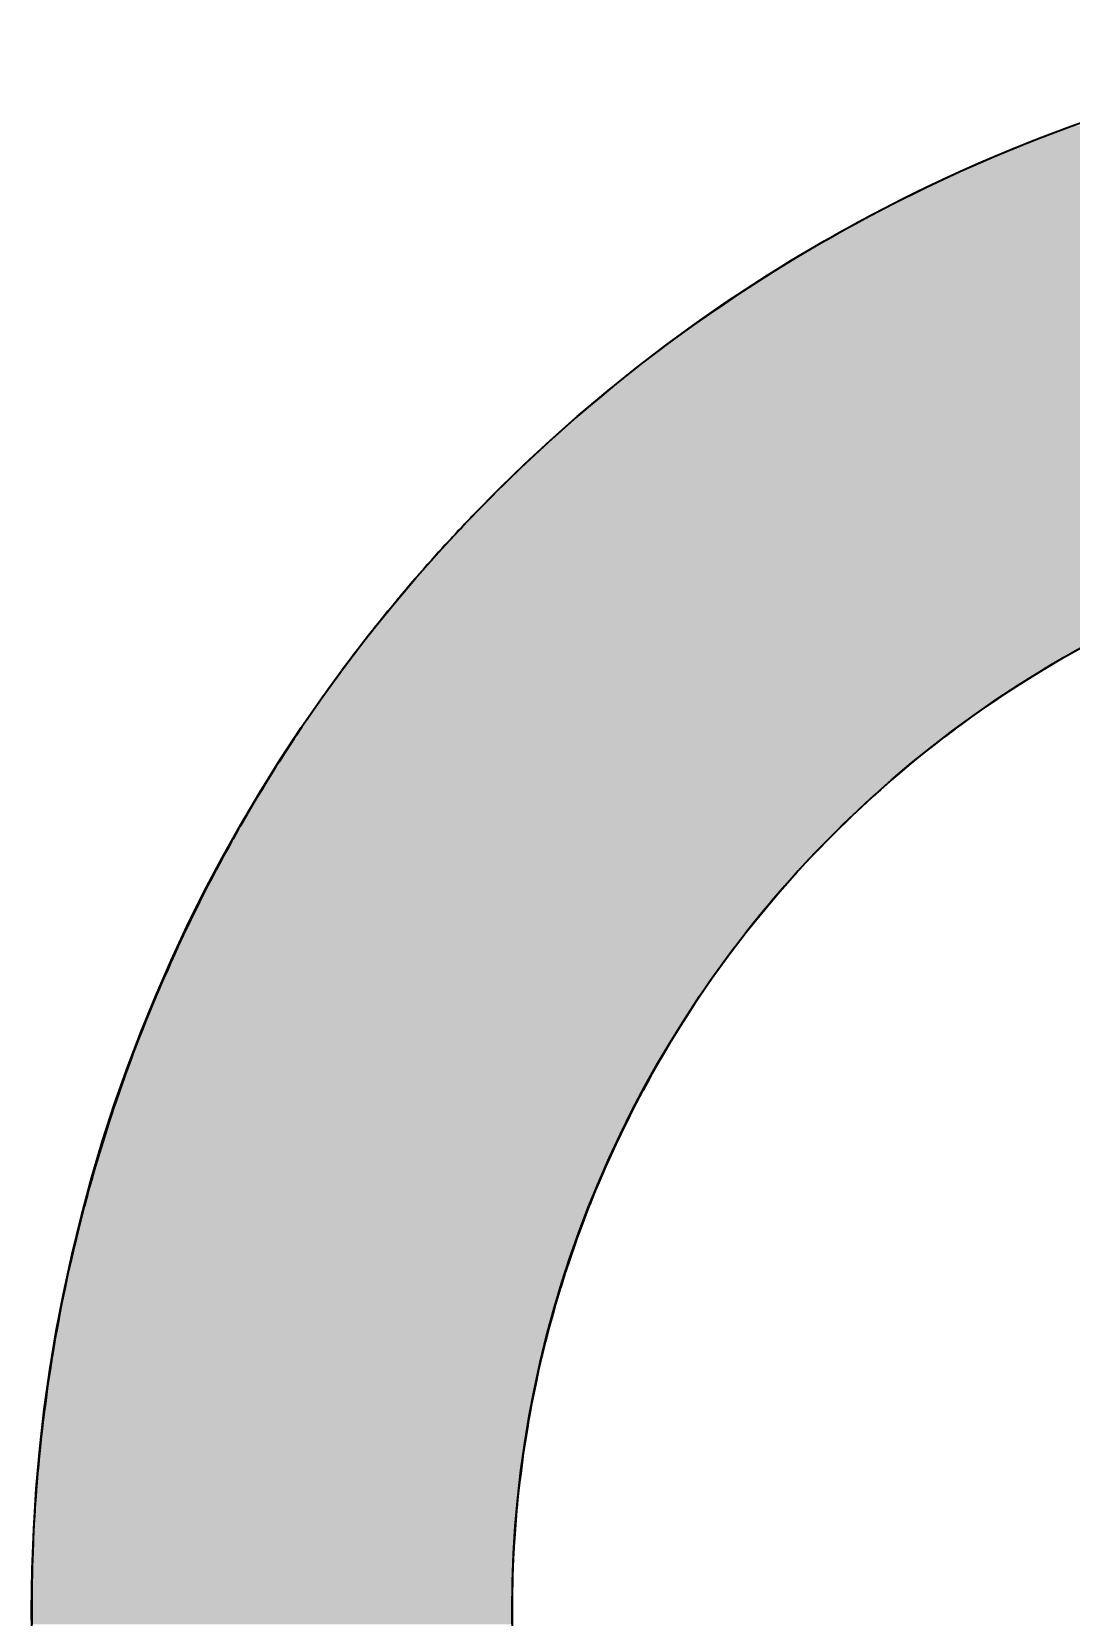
# Model space of a CAD drawing. Header units: inches. Extents: x -225 to -89, y -302 to -258.
# Drawn here: x -170.9607 to -170.8045, y -267.2336 to -266.9953 of the extents above; entities that cross this region are included whole.
import ezdxf

# ---------------------------------------------------------------- set-up
doc = ezdxf.new("R2010")
doc.units = ezdxf.units.IN
doc.header["$MEASUREMENT"] = 0
doc.layers.add('A-Elev-Line-01', color=252, linetype='Continuous', lineweight=35)

# ---------------------------------------------------------------- blocks, each defined once
blk = doc.blocks.new('*U12')
at = {"color": 40, "linetype": 'Continuous'}
for p, q in [((-59.73, 1306.32), (-61.15, 1305.8)), ((-63.98, 1304.71), (-65.38, 1304.14)), ((-62.57, 1305.26), (-63.98, 1304.71)), ((-61.15, 1305.8), (-62.57, 1305.26)), ((-66.77, 1303.56), (-68.16, 1302.96)), ((-65.38, 1304.14), (-66.77, 1303.56)), ((-69.55, 1302.35), (-70.92, 1301.72)), ((-68.16, 1302.96), (-69.55, 1302.35)), ((-73.65, 1300.42), (-75.01, 1299.75)), ((-72.29, 1301.08), (-73.65, 1300.42)), ((-70.92, 1301.72), (-72.29, 1301.08)), ((-76.36, 1299.06), (-77.7, 1298.36)), ((-75.01, 1299.75), (-76.36, 1299.06)), ((-79.03, 1297.64), (-80.36, 1296.91)), ((-77.7, 1298.36), (-79.03, 1297.64)), ((-81.67, 1296.17), (-82.98, 1295.41)), ((-80.36, 1296.91), (-81.67, 1296.17)), ((-82.98, 1295.41), (-84.28, 1294.64)), ((-85.57, 1293.85), (-86.86, 1293.05)), ((-84.28, 1294.64), (-85.57, 1293.85)), ((-88.13, 1292.24), (-89.4, 1291.41)), ((-86.86, 1293.05), (-88.13, 1292.24)), ((-90.65, 1290.56), (-91.9, 1289.71)), ((-89.4, 1291.41), (-90.65, 1290.56)), ((-91.9, 1289.71), (-93.14, 1288.84)), ((-94.37, 1287.96), (-95.59, 1287.06)), ((-93.14, 1288.84), (-94.37, 1287.96)), ((-95.59, 1287.06), (-96.8, 1286.15)), ((-98, 1285.23), (-99.19, 1284.3)), ((-96.8, 1286.15), (-98, 1285.23)), ((-99.19, 1284.3), (-100.36, 1283.35)), ((-101.53, 1282.39), (-102.69, 1281.41)), ((-100.36, 1283.35), (-101.53, 1282.39)), ((-102.69, 1281.41), (-103.84, 1280.43)), ((-104.98, 1279.43), (-106.1, 1278.42)), ((-103.84, 1280.43), (-104.98, 1279.43)), ((-106.1, 1278.42), (-107.22, 1277.4)), ((-107.22, 1277.4), (-108.32, 1276.36)), ((-109.41, 1275.32), (-110.49, 1274.26)), ((-108.32, 1276.36), (-109.41, 1275.32)), ((-110.49, 1274.26), (-111.56, 1273.19)), ((-111.56, 1273.19), (-112.6, 1272.13)), ((-113.73, 1270.95), (-113.92, 1270.75)), ((-113.67, 1271.02), (-113.73, 1270.95)), ((-113.55, 1271.14), (-113.67, 1271.02)), ((-113.39, 1271.31), (-113.55, 1271.14)), ((-113.24, 1271.46), (-113.39, 1271.31)), ((-113.11, 1271.6), (-113.24, 1271.46)), ((-112.99, 1271.73), (-113.11, 1271.6)), ((-112.89, 1271.83), (-112.99, 1271.73)), ((-112.8, 1271.92), (-112.89, 1271.83)), ((-112.73, 1272), (-112.8, 1271.92)), ((-112.68, 1272.05), (-112.73, 1272)), ((-112.64, 1272.09), (-112.68, 1272.05)), ((-112.62, 1272.11), (-112.64, 1272.09)), ((-112.61, 1272.12), (-112.62, 1272.11)), ((-112.6, 1272.13), (-112.61, 1272.12)), ((-115.09, 1269.49), (-115.37, 1269.19)), ((-114.83, 1269.77), (-115.09, 1269.49)), ((-114.7, 1269.91), (-114.83, 1269.77)), ((-114.58, 1270.04), (-114.7, 1269.91)), ((-114.35, 1270.29), (-114.58, 1270.04)), ((-114.13, 1270.53), (-114.35, 1270.29)), ((-113.92, 1270.75), (-114.13, 1270.53)), ((-116.27, 1268.19), (-116.59, 1267.83)), ((-115.96, 1268.54), (-116.27, 1268.19)), ((-115.73, 1268.8), (-115.96, 1268.54)), ((-115.66, 1268.87), (-115.73, 1268.8)), ((-115.37, 1269.19), (-115.66, 1268.87)), ((-117.28, 1267.06), (-117.64, 1266.65)), ((-116.93, 1267.45), (-117.28, 1267.06)), ((-116.74, 1267.67), (-116.93, 1267.45)), ((-116.59, 1267.83), (-116.74, 1267.67)), ((-118.77, 1265.32), (-119.17, 1264.85)), ((-118.72, 1265.39), (-118.77, 1265.32)), ((-118.38, 1265.78), (-118.72, 1265.39)), ((-118, 1266.22), (-118.38, 1265.78)), ((-117.73, 1266.53), (-118, 1266.22)), ((-117.64, 1266.65), (-117.73, 1266.53)), ((-119.69, 1264.23), (-119.99, 1263.86)), ((-119.58, 1264.37), (-119.69, 1264.23)), ((-119.17, 1264.85), (-119.58, 1264.37)), ((-120.85, 1262.82), (-121.29, 1262.27)), ((-120.65, 1263.06), (-120.85, 1262.82)), ((-120.42, 1263.35), (-120.65, 1263.06)), ((-119.99, 1263.86), (-120.42, 1263.35)), ((-122.19, 1261.13), (-122.54, 1260.69)), ((-121.73, 1261.71), (-122.19, 1261.13)), ((-121.6, 1261.88), (-121.73, 1261.71)), ((-121.29, 1262.27), (-121.6, 1261.88)), ((-123.11, 1259.94), (-123.46, 1259.49)), ((-122.65, 1260.54), (-123.11, 1259.94)), ((-122.54, 1260.69), (-122.65, 1260.54)), ((-59.4, 1259.94), (-60.19, 1259.49)), ((-124.37, 1258.28), (-124.54, 1258.04)), ((-124.06, 1258.69), (-124.37, 1258.28)), ((-123.59, 1259.32), (-124.06, 1258.69)), ((-123.46, 1259.49), (-123.59, 1259.32)), ((-62.26, 1258.28), (-62.67, 1258.04)), ((-61.59, 1258.69), (-62.26, 1258.28)), ((-60.5, 1259.32), (-61.59, 1258.69)), ((-60.19, 1259.49), (-60.5, 1259.32)), ((-125.26, 1257.06), (-125.52, 1256.71)), ((-125.03, 1257.38), (-125.26, 1257.06)), ((-124.54, 1258.04), (-125.03, 1257.38)), ((-64.24, 1257.06), (-64.81, 1256.71)), ((-63.74, 1257.38), (-64.24, 1257.06)), ((-62.67, 1258.04), (-63.74, 1257.38)), ((-126.14, 1255.83), (-126.51, 1255.31)), ((-126.01, 1256.02), (-126.14, 1255.83)), ((-125.52, 1256.71), (-126.01, 1256.02)), ((-66.14, 1255.83), (-66.91, 1255.31)), ((-65.86, 1256.02), (-66.14, 1255.83)), ((-64.81, 1256.71), (-65.86, 1256.02)), ((-127.01, 1254.6), (-127.51, 1253.87)), ((-126.51, 1255.31), (-127.01, 1254.6)), ((-127.01, 1254.6), (-127.01, 1254.6)), ((-67.95, 1254.6), (-68.98, 1253.87)), ((-66.91, 1255.31), (-67.95, 1254.6)), ((-67.95, 1254.6), (-67.95, 1254.6)), ((-128.02, 1253.13), (-128.52, 1252.37)), ((-127.87, 1253.35), (-128.02, 1253.13)), ((-127.51, 1253.87), (-127.87, 1253.35)), ((-70, 1253.13), (-71.01, 1252.37)), ((-69.69, 1253.35), (-70, 1253.13)), ((-68.98, 1253.87), (-69.69, 1253.35)), ((-129.03, 1251.6), (-129.54, 1250.83)), ((-128.71, 1252.09), (-129.03, 1251.6)), ((-128.52, 1252.37), (-128.71, 1252.09)), ((-72.01, 1251.6), (-72.99, 1250.83)), ((-71.37, 1252.09), (-72.01, 1251.6)), ((-71.01, 1252.37), (-71.37, 1252.09)), ((-130.05, 1250.03), (-130.35, 1249.55)), ((-129.54, 1250.82), (-130.05, 1250.03)), ((-129.54, 1250.83), (-129.54, 1250.82)), ((-73.98, 1250.03), (-74.54, 1249.55)), ((-73, 1250.82), (-73.98, 1250.03)), ((-72.99, 1250.83), (-73, 1250.82)), ((-130.56, 1249.22), (-131.07, 1248.4)), ((-130.35, 1249.55), (-130.56, 1249.22)), ((-74.94, 1249.22), (-75.9, 1248.4)), ((-74.54, 1249.55), (-74.94, 1249.22)), ((-131.58, 1247.57), (-131.94, 1246.98)), ((-131.16, 1248.27), (-131.58, 1247.57)), ((-131.07, 1248.4), (-131.16, 1248.27)), ((-76.85, 1247.57), (-77.51, 1246.98)), ((-76.05, 1248.27), (-76.85, 1247.57)), ((-75.9, 1248.4), (-76.05, 1248.27)), ((-132.72, 1245.68), (-133.11, 1245)), ((-132.6, 1245.87), (-132.72, 1245.68)), ((-132.09, 1246.72), (-132.6, 1245.87)), ((-131.94, 1246.98), (-132.09, 1246.72)), ((-78.91, 1245.68), (-79.63, 1245)), ((-78.71, 1245.87), (-78.91, 1245.68)), ((-77.79, 1246.72), (-78.71, 1245.87)), ((-77.51, 1246.98), (-77.79, 1246.72)), ((-133.47, 1244.37), (-133.62, 1244.12)), ((-133.11, 1245), (-133.47, 1244.37)), ((-80.28, 1244.37), (-80.53, 1244.12)), ((-79.63, 1245), (-80.28, 1244.37)), ((-134.22, 1243.05), (-134.62, 1242.32)), ((-134.12, 1243.23), (-134.22, 1243.05)), ((-133.62, 1244.12), (-134.12, 1243.23)), ((-81.59, 1243.05), (-82.3, 1242.32)), ((-81.42, 1243.23), (-81.59, 1243.05)), ((-80.53, 1244.12), (-81.42, 1243.23)), ((-134.95, 1241.73), (-135.12, 1241.41)), ((-134.62, 1242.32), (-134.95, 1241.73)), ((-82.87, 1241.73), (-83.17, 1241.41)), ((-82.3, 1242.32), (-82.87, 1241.73)), ((-135.66, 1240.39), (-136.11, 1239.55)), ((-135.62, 1240.48), (-135.66, 1240.39)), ((-135.12, 1241.41), (-135.62, 1240.48)), ((-84.11, 1240.39), (-84.87, 1239.55)), ((-84.03, 1240.48), (-84.11, 1240.39)), ((-83.17, 1241.41), (-84.03, 1240.48)), ((-136.37, 1239.05), (-136.6, 1238.6)), ((-136.11, 1239.55), (-136.37, 1239.05)), ((-85.31, 1239.05), (-85.7, 1238.6)), ((-84.87, 1239.55), (-85.31, 1239.05)), ((-137.08, 1237.64), (-137.57, 1236.67)), ((-137.05, 1237.71), (-137.08, 1237.64)), ((-136.6, 1238.6), (-137.05, 1237.71)), ((-86.52, 1237.64), (-87.33, 1236.67)), ((-86.47, 1237.71), (-86.52, 1237.64)), ((-85.7, 1238.6), (-86.47, 1237.71)), ((-137.72, 1236.35), (-138.04, 1235.69)), ((-137.57, 1236.67), (-137.72, 1236.35)), ((-87.59, 1236.35), (-88.13, 1235.69)), ((-87.33, 1236.67), (-87.59, 1236.35)), ((-138.52, 1234.7), (-138.99, 1233.7)), ((-138.38, 1234.99), (-138.52, 1234.7)), ((-138.04, 1235.69), (-138.38, 1234.99)), ((-88.91, 1234.7), (-89.68, 1233.7)), ((-88.68, 1234.99), (-88.91, 1234.7)), ((-88.13, 1235.69), (-88.68, 1234.99)), ((-139.02, 1233.62), (-139.45, 1232.69)), ((-138.99, 1233.7), (-139.02, 1233.62)), ((-89.74, 1233.62), (-90.43, 1232.69)), ((-89.68, 1233.7), (-89.74, 1233.62)), ((-139.9, 1231.67), (-140.27, 1230.86)), ((-139.65, 1232.24), (-139.9, 1231.67)), ((-139.45, 1232.69), (-139.65, 1232.24)), ((-91.17, 1231.67), (-91.75, 1230.86)), ((-90.76, 1232.24), (-91.17, 1231.67)), ((-90.43, 1232.69), (-90.76, 1232.24)), ((-140.36, 1230.65), (-140.8, 1229.61)), ((-140.27, 1230.86), (-140.36, 1230.65)), ((-91.9, 1230.65), (-92.62, 1229.61)), ((-91.75, 1230.86), (-91.9, 1230.65)), ((-140.86, 1229.47), (-141.24, 1228.56)), ((-140.8, 1229.61), (-140.86, 1229.47)), ((-92.71, 1229.47), (-93.32, 1228.56)), ((-92.62, 1229.61), (-92.71, 1229.47)), ((-141.68, 1227.5), (-142.01, 1226.67)), ((-141.45, 1228.07), (-141.68, 1227.5)), ((-141.24, 1228.56), (-141.45, 1228.07)), ((-94.01, 1227.5), (-94.54, 1226.67)), ((-93.64, 1228.07), (-94.01, 1227.5)), ((-93.32, 1228.56), (-93.64, 1228.07)), ((-142.1, 1226.44), (-142.53, 1225.36)), ((-142.01, 1226.67), (-142.1, 1226.44)), ((-94.69, 1226.44), (-95.35, 1225.36)), ((-94.54, 1226.67), (-94.69, 1226.44)), ((-142.57, 1225.26), (-142.94, 1224.28)), ((-142.53, 1225.36), (-142.57, 1225.26)), ((-95.41, 1225.26), (-95.99, 1224.28)), ((-95.35, 1225.36), (-95.41, 1225.26)), ((-143.34, 1223.19), (-143.62, 1222.43)), ((-143.1, 1223.85), (-143.34, 1223.19)), ((-142.94, 1224.28), (-143.1, 1223.85)), ((-96.63, 1223.19), (-97.06, 1222.43)), ((-96.24, 1223.85), (-96.63, 1223.19)), ((-95.99, 1224.28), (-96.24, 1223.85)), ((-143.74, 1222.09), (-144.13, 1221)), ((-143.62, 1222.43), (-143.74, 1222.09)), ((-97.24, 1222.09), (-97.84, 1221)), ((-97.06, 1222.43), (-97.24, 1222.09)), ((-144.14, 1220.98), (-144.52, 1219.87)), ((-144.13, 1221), (-144.14, 1220.98)), ((-97.85, 1220.98), (-98.44, 1219.87)), ((-97.84, 1221), (-97.85, 1220.98)), ((-144.62, 1219.57), (-144.89, 1218.75)), ((-144.52, 1219.87), (-144.62, 1219.57)), ((-98.59, 1219.57), (-99.01, 1218.75)), ((-98.44, 1219.87), (-98.59, 1219.57)), ((-145.26, 1217.62), (-145.56, 1216.69)), ((-145.1, 1218.14), (-145.26, 1217.62)), ((-144.89, 1218.75), (-145.1, 1218.14)), ((-99.58, 1217.62), (-100.02, 1216.69)), ((-99.32, 1218.14), (-99.58, 1217.62)), ((-99.01, 1218.75), (-99.32, 1218.14)), ((-145.62, 1216.48), (-145.97, 1215.34)), ((-145.56, 1216.69), (-145.62, 1216.48)), ((-100.12, 1216.48), (-100.65, 1215.34)), ((-100.02, 1216.69), (-100.12, 1216.48)), ((-146, 1215.25), (-146.31, 1214.19)), ((-145.97, 1215.34), (-146, 1215.25)), ((-100.69, 1215.25), (-101.17, 1214.19)), ((-100.65, 1215.34), (-100.69, 1215.25)), ((-146.43, 1213.8), (-146.65, 1213.03)), ((-146.31, 1214.19), (-146.43, 1213.8)), ((-101.34, 1213.8), (-101.67, 1213.03)), ((-101.17, 1214.19), (-101.34, 1213.8)), ((-146.84, 1212.34), (-146.97, 1211.87)), ((-146.65, 1213.03), (-146.84, 1212.34)), ((-101.96, 1212.34), (-102.16, 1211.87)), ((-101.67, 1213.03), (-101.96, 1212.34)), ((-147.29, 1210.7), (-147.59, 1209.52)), ((-147.24, 1210.88), (-147.29, 1210.7)), ((-146.97, 1211.87), (-147.24, 1210.88)), ((-102.63, 1210.7), (-103.08, 1209.52)), ((-102.55, 1210.88), (-102.63, 1210.7)), ((-102.16, 1211.87), (-102.55, 1210.88)), ((-147.62, 1209.42), (-147.89, 1208.34)), ((-147.59, 1209.52), (-147.62, 1209.42)), ((-103.12, 1209.42), (-103.52, 1208.34)), ((-103.08, 1209.52), (-103.12, 1209.42)), ((-147.98, 1207.95), (-148.17, 1207.15)), ((-147.89, 1208.34), (-147.98, 1207.95)), ((-103.66, 1207.95), (-103.95, 1207.15)), ((-103.52, 1208.34), (-103.66, 1207.95)), ((-148.33, 1206.48), (-148.45, 1205.96)), ((-148.17, 1207.15), (-148.33, 1206.48)), ((-104.18, 1206.48), (-104.36, 1205.96)), ((-103.95, 1207.15), (-104.18, 1206.48)), ((-148.67, 1205), (-148.72, 1204.76)), ((-148.45, 1205.96), (-148.67, 1205)), ((-104.68, 1205), (-104.75, 1204.76)), ((-104.36, 1205.96), (-104.68, 1205)), ((-148.72, 1204.76), (-148.98, 1203.56)), ((-148.98, 1203.56), (-148.98, 1203.52)), ((-105.13, 1203.56), (-105.14, 1203.52)), ((-104.75, 1204.76), (-105.13, 1203.56)), ((-149.22, 1202.35), (-149.28, 1202.04)), ((-148.98, 1203.52), (-149.22, 1202.35)), ((-105.5, 1202.35), (-105.59, 1202.04)), ((-105.14, 1203.52), (-105.5, 1202.35)), ((-149.46, 1201.14), (-149.57, 1200.56)), ((-149.28, 1202.04), (-149.46, 1201.14)), ((-105.84, 1201.14), (-106, 1200.56)), ((-105.59, 1202.04), (-105.84, 1201.14)), ((-149.68, 1199.92), (-149.84, 1199.07)), ((-149.57, 1200.56), (-149.68, 1199.92)), ((-106.18, 1199.92), (-106.4, 1199.07)), ((-106, 1200.56), (-106.18, 1199.92)), ((-149.9, 1198.7), (-150.09, 1197.58)), ((-149.84, 1199.07), (-149.9, 1198.7)), ((-106.49, 1198.7), (-106.77, 1197.58)), ((-106.4, 1199.07), (-106.49, 1198.7)), ((-150.11, 1197.48), (-150.3, 1196.25)), ((-150.09, 1197.58), (-150.11, 1197.48)), ((-106.79, 1197.48), (-107.08, 1196.25)), ((-106.77, 1197.58), (-106.79, 1197.48)), ((-150.33, 1196.08), (-150.49, 1195.02)), ((-150.3, 1196.25), (-150.33, 1196.08)), ((-107.11, 1196.08), (-107.34, 1195.02)), ((-107.08, 1196.25), (-107.11, 1196.08)), ((-150.66, 1193.78), (-150.75, 1193.09)), ((-150.55, 1194.58), (-150.66, 1193.78)), ((-150.49, 1195.02), (-150.55, 1194.58)), ((-107.6, 1193.78), (-107.73, 1193.09)), ((-107.43, 1194.58), (-107.6, 1193.78)), ((-107.34, 1195.02), (-107.43, 1194.58)), ((-150.82, 1192.54), (-150.94, 1191.58)), ((-150.75, 1193.09), (-150.82, 1192.54)), ((-107.83, 1192.54), (-108, 1191.58)), ((-107.73, 1193.09), (-107.83, 1192.54)), ((-150.97, 1191.3), (-151.11, 1190.08)), ((-150.94, 1191.58), (-150.97, 1191.3)), ((-108.05, 1191.3), (-108.25, 1190.08)), ((-108, 1191.58), (-108.05, 1191.3)), ((-151.12, 1190.06), (-151.24, 1188.81)), ((-151.11, 1190.08), (-151.12, 1190.06)), ((-108.25, 1190.06), (-108.44, 1188.81)), ((-108.25, 1190.08), (-108.25, 1190.06)), ((-151.27, 1188.58), (-151.36, 1187.56)), ((-151.24, 1188.81), (-151.27, 1188.58)), ((-108.47, 1188.58), (-108.61, 1187.56)), ((-108.44, 1188.81), (-108.47, 1188.58)), ((-151.41, 1187.07), (-151.47, 1186.31)), ((-151.36, 1187.56), (-151.41, 1187.07)), ((-108.67, 1187.07), (-108.77, 1186.31)), ((-108.61, 1187.56), (-108.67, 1187.07)), ((-151.53, 1185.56), (-151.57, 1185.05)), ((-151.47, 1186.31), (-151.53, 1185.56)), ((-108.85, 1185.56), (-108.91, 1185.05)), ((-108.77, 1186.31), (-108.85, 1185.56)), ((-151.64, 1184.05), (-151.65, 1183.8)), ((-151.57, 1185.05), (-151.64, 1184.05)), ((-109.01, 1184.05), (-109.03, 1183.8)), ((-108.91, 1185.05), (-109.01, 1184.05)), ((-151.73, 1182.54), (-151.79, 1181.28)), ((-151.65, 1183.8), (-151.73, 1182.54)), ((-151.73, 1182.54), (-151.73, 1182.54)), ((-109.14, 1182.54), (-109.23, 1181.28)), ((-109.03, 1183.8), (-109.14, 1182.54)), ((-109.14, 1182.54), (-109.14, 1182.54)), ((-151.79, 1181.28), (-151.8, 1181.03)), ((-109.23, 1181.28), (-109.24, 1181.03)), ((-151.84, 1180.03), (-151.86, 1179.52)), ((-151.8, 1181.03), (-151.84, 1180.03)), ((-109.3, 1180.03), (-109.32, 1179.52)), ((-109.24, 1181.03), (-109.3, 1180.03)), ((-151.88, 1178.77), (-151.9, 1178.01)), ((-151.86, 1179.52), (-151.88, 1178.77)), ((-109.36, 1178.77), (-109.38, 1178.01)), ((-109.32, 1179.52), (-109.36, 1178.77)), ((-151.91, 1177.51), (-151.92, 1176.5)), ((-151.9, 1178.01), (-151.91, 1177.51)), ((-109.4, 1177.51), (-109.42, 1176.5)), ((-109.38, 1178.01), (-109.4, 1177.51)), ((-151.92, 1176.24), (-151.93, 1174.98)), ((-151.92, 1176.5), (-151.92, 1176.24)), ((-109.42, 1176.24), (-109.43, 1174.98)), ((-109.42, 1176.5), (-109.42, 1176.24)), ((-151.93, 1174.98), (-151.92, 1173.72)), ((-109.43, 1174.98), (-109.42, 1173.72))]:
    blk.add_line(p, q, dxfattribs=at)
for points in [[(-59.73, 1306.32), (-61.15, 1305.8), (36.58, 1305.8)], [(-63.98, 1304.71), (-65.38, 1304.14), (40.8, 1304.14)], [(-62.57, 1305.26), (-63.98, 1304.71), (39.4, 1304.71)], [(-61.15, 1305.8), (-62.57, 1305.26), (37.99, 1305.26)], [(-66.77, 1303.56), (-68.16, 1302.96), (43.59, 1302.96)], [(-65.38, 1304.14), (-66.77, 1303.56), (42.2, 1303.56)], [(-69.55, 1302.35), (-70.92, 1301.72), (46.35, 1301.72)], [(-68.16, 1302.96), (-69.55, 1302.35), (44.97, 1302.35)], [(-73.65, 1300.42), (-75.01, 1299.75), (50.43, 1299.75)], [(-72.29, 1301.08), (-73.65, 1300.42), (49.08, 1300.42)], [(-70.92, 1301.72), (-72.29, 1301.08), (47.72, 1301.08)], [(-76.36, 1299.06), (-77.7, 1298.36), (53.12, 1298.36)], [(-75.01, 1299.75), (-76.36, 1299.06), (51.78, 1299.06)], [(-79.03, 1297.64), (-80.36, 1296.91), (55.78, 1296.91)], [(-77.7, 1298.36), (-79.03, 1297.64), (54.45, 1297.64)], [(-81.67, 1296.17), (-82.98, 1295.41), (58.41, 1295.41)], [(-80.36, 1296.91), (-81.67, 1296.17), (57.1, 1296.17)], [(-82.98, 1295.41), (-84.28, 1294.64), (59.71, 1294.64)], [(-85.57, 1293.85), (-86.86, 1293.05), (62.28, 1293.05)], [(-84.28, 1294.64), (-85.57, 1293.85), (61, 1293.85)], [(-88.13, 1292.24), (-89.4, 1291.41), (64.82, 1291.41)], [(-86.86, 1293.05), (-88.13, 1292.24), (63.56, 1292.24)], [(-90.65, 1290.56), (-91.9, 1289.71), (67.33, 1289.71)], [(-89.4, 1291.41), (-90.65, 1290.56), (66.08, 1290.56)], [(-91.9, 1289.71), (-93.14, 1288.84), (68.56, 1288.84)], [(-94.37, 1287.96), (-95.59, 1287.06), (71.01, 1287.06)], [(-93.14, 1288.84), (-94.37, 1287.96), (69.79, 1287.96)], [(-95.59, 1287.06), (-96.8, 1286.15), (72.22, 1286.15)], [(-98, 1285.23), (-99.19, 1284.3), (74.61, 1284.3)], [(-96.8, 1286.15), (-98, 1285.23), (73.42, 1285.23)], [(-99.19, 1284.3), (-100.36, 1283.35), (75.79, 1283.35)], [(-101.53, 1282.39), (-102.69, 1281.41), (78.12, 1281.41)], [(-100.36, 1283.35), (-101.53, 1282.39), (76.96, 1282.39)], [(-102.69, 1281.41), (-103.84, 1280.43), (79.26, 1280.43)], [(-104.98, 1279.43), (-106.1, 1278.42), (81.53, 1278.42)], [(-103.84, 1280.43), (-104.98, 1279.43), (80.4, 1279.43)], [(-106.1, 1278.42), (-107.22, 1277.4), (82.64, 1277.4)], [(-107.22, 1277.4), (-108.32, 1276.36), (83.74, 1276.36)], [(-109.41, 1275.32), (-110.49, 1274.26), (85.92, 1274.26)], [(-108.32, 1276.36), (-109.41, 1275.32), (84.84, 1275.32)], [(-110.49, 1274.26), (-111.56, 1273.19), (86.99, 1273.19)], [(-111.56, 1273.19), (-112.6, 1272.13), (88.03, 1272.13)], [(-113.73, 1270.95), (-113.92, 1270.75), (-28.6, 1270.75)], [(-113.67, 1271.02), (-113.73, 1270.95), (-27.36, 1270.95)], [(-113.55, 1271.14), (-113.67, 1271.02), (-26.92, 1271.02)], [(-113.39, 1271.31), (-113.55, 1271.14), (-26.11, 1271.14)], [(-113.24, 1271.46), (-113.39, 1271.31), (-24.86, 1271.31)], [(-113.11, 1271.6), (-113.24, 1271.46), (-23.61, 1271.46)], [(-112.99, 1271.73), (-113.11, 1271.6), (-22.36, 1271.6)], [(-112.89, 1271.83), (-112.99, 1271.73), (-21.1, 1271.73)], [(-112.8, 1271.92), (-112.89, 1271.83), (-19.85, 1271.83)], [(-112.73, 1272), (-112.8, 1271.92), (-18.59, 1271.92)], [(-112.68, 1272.05), (-112.73, 1272), (-17.33, 1272)], [(-112.64, 1272.09), (-112.68, 1272.05), (-16.07, 1272.05)], [(-112.62, 1272.11), (-112.64, 1272.09), (-14.81, 1272.09)], [(-112.61, 1272.12), (-112.62, 1272.11), (-14.06, 1272.11)], [(-112.6, 1272.13), (-112.61, 1272.12), (-13.55, 1272.12)], [(-115.09, 1269.49), (-115.37, 1269.19), (-36.01, 1269.19)], [(-114.83, 1269.77), (-115.09, 1269.49), (-34.78, 1269.49)], [(-114.7, 1269.91), (-114.83, 1269.77), (-33.55, 1269.77)], [(-114.58, 1270.04), (-114.7, 1269.91), (-32.9, 1269.91)], [(-114.35, 1270.29), (-114.58, 1270.04), (-32.32, 1270.04)], [(-114.13, 1270.53), (-114.35, 1270.29), (-31.09, 1270.29)], [(-113.92, 1270.75), (-114.13, 1270.53), (-29.85, 1270.53)], [(-116.27, 1268.19), (-116.59, 1267.83), (-40.86, 1267.83)], [(-115.96, 1268.54), (-116.27, 1268.19), (-39.66, 1268.19)], [(-115.73, 1268.8), (-115.96, 1268.54), (-38.44, 1268.54)], [(-115.66, 1268.87), (-115.73, 1268.8), (-37.5, 1268.8)], [(-115.37, 1269.19), (-115.66, 1268.87), (-37.23, 1268.87)], [(-117.28, 1267.06), (-117.64, 1266.65), (-44.46, 1266.65)], [(-116.93, 1267.45), (-117.28, 1267.06), (-43.26, 1267.06)], [(-116.74, 1267.67), (-116.93, 1267.45), (-42.07, 1267.45)], [(-116.59, 1267.83), (-116.74, 1267.67), (-41.36, 1267.67)], [(-118.77, 1265.32), (-119.17, 1264.85), (-49.17, 1264.85)], [(-118.72, 1265.39), (-118.77, 1265.32), (-48, 1265.32)], [(-118.38, 1265.78), (-118.72, 1265.39), (-47.84, 1265.39)], [(-118, 1266.22), (-118.38, 1265.78), (-46.83, 1265.78)], [(-117.73, 1266.53), (-118, 1266.22), (-45.64, 1266.22)], [(-117.64, 1266.65), (-117.73, 1266.53), (-44.77, 1266.53)], [(-119.69, 1264.23), (-119.99, 1263.86), (-51.49, 1263.86)], [(-119.58, 1264.37), (-119.69, 1264.23), (-50.65, 1264.23)], [(-119.17, 1264.85), (-119.58, 1264.37), (-50.34, 1264.37)], [(-120.85, 1262.82), (-121.29, 1262.27), (-54.92, 1262.27)], [(-120.65, 1263.06), (-120.85, 1262.82), (-53.79, 1262.82)], [(-120.42, 1263.35), (-120.65, 1263.06), (-53.26, 1263.06)], [(-119.99, 1263.86), (-120.42, 1263.35), (-52.64, 1263.35)], [(-122.19, 1261.13), (-122.54, 1260.69), (-58.01, 1260.69)], [(-121.73, 1261.71), (-122.19, 1261.13), (-57.17, 1261.13)], [(-121.6, 1261.88), (-121.73, 1261.71), (-56.05, 1261.71)], [(-121.29, 1262.27), (-121.6, 1261.88), (-55.71, 1261.88)], [(-123.11, 1259.94), (-123.46, 1259.49), (-60.19, 1259.49)], [(-122.65, 1260.54), (-123.11, 1259.94), (-59.4, 1259.94)], [(-122.54, 1260.69), (-122.65, 1260.54), (-58.29, 1260.54)], [(-124.37, 1258.28), (-124.54, 1258.04), (-62.67, 1258.04)], [(-124.06, 1258.69), (-124.37, 1258.28), (-62.26, 1258.28)], [(-123.59, 1259.32), (-124.06, 1258.69), (-61.59, 1258.69)], [(-123.46, 1259.49), (-123.59, 1259.32), (-60.5, 1259.32)], [(-125.26, 1257.06), (-125.52, 1256.71), (-64.81, 1256.71)], [(-125.03, 1257.38), (-125.26, 1257.06), (-64.24, 1257.06)], [(-124.54, 1258.04), (-125.03, 1257.38), (-63.74, 1257.38)], [(-126.14, 1255.83), (-126.51, 1255.31), (-66.91, 1255.31)], [(-126.01, 1256.02), (-126.14, 1255.83), (-66.14, 1255.83)], [(-125.52, 1256.71), (-126.01, 1256.02), (-65.86, 1256.02)], [(-127.01, 1254.6), (-127.51, 1253.87), (-68.98, 1253.87)], [(-126.51, 1255.31), (-127.01, 1254.6), (-67.95, 1254.6)], [(-127.01, 1254.6), (-127.01, 1254.6), (-67.95, 1254.6)], [(-128.02, 1253.13), (-128.52, 1252.37), (-71.01, 1252.37)], [(-127.87, 1253.35), (-128.02, 1253.13), (-70, 1253.13)], [(-127.51, 1253.87), (-127.87, 1253.35), (-69.69, 1253.35)], [(-129.03, 1251.6), (-129.54, 1250.83), (-72.99, 1250.83)], [(-128.71, 1252.09), (-129.03, 1251.6), (-72.01, 1251.6)], [(-128.52, 1252.37), (-128.71, 1252.09), (-71.37, 1252.09)], [(-130.05, 1250.03), (-130.35, 1249.55), (-74.54, 1249.55)], [(-129.54, 1250.82), (-130.05, 1250.03), (-73.98, 1250.03)], [(-129.54, 1250.83), (-129.54, 1250.82), (-73, 1250.82)], [(-130.56, 1249.22), (-131.07, 1248.4), (-75.9, 1248.4)], [(-130.35, 1249.55), (-130.56, 1249.22), (-74.94, 1249.22)], [(-131.58, 1247.57), (-131.94, 1246.98), (-77.51, 1246.98)], [(-131.16, 1248.27), (-131.58, 1247.57), (-76.85, 1247.57)], [(-131.07, 1248.4), (-131.16, 1248.27), (-76.05, 1248.27)], [(-132.72, 1245.68), (-133.11, 1245), (-79.63, 1245)], [(-132.6, 1245.87), (-132.72, 1245.68), (-78.91, 1245.68)], [(-132.09, 1246.72), (-132.6, 1245.87), (-78.71, 1245.87)], [(-131.94, 1246.98), (-132.09, 1246.72), (-77.79, 1246.72)], [(-133.47, 1244.37), (-133.62, 1244.12), (-80.53, 1244.12)], [(-133.11, 1245), (-133.47, 1244.37), (-80.28, 1244.37)], [(-134.22, 1243.05), (-134.62, 1242.32), (-82.3, 1242.32)], [(-134.12, 1243.23), (-134.22, 1243.05), (-81.59, 1243.05)], [(-133.62, 1244.12), (-134.12, 1243.23), (-81.42, 1243.23)], [(-134.95, 1241.73), (-135.12, 1241.41), (-83.17, 1241.41)], [(-134.62, 1242.32), (-134.95, 1241.73), (-82.87, 1241.73)], [(-135.66, 1240.39), (-136.11, 1239.55), (-84.87, 1239.55)], [(-135.62, 1240.48), (-135.66, 1240.39), (-84.11, 1240.39)], [(-135.12, 1241.41), (-135.62, 1240.48), (-84.03, 1240.48)], [(-136.37, 1239.05), (-136.6, 1238.6), (-85.7, 1238.6)], [(-136.11, 1239.55), (-136.37, 1239.05), (-85.31, 1239.05)], [(-137.08, 1237.64), (-137.57, 1236.67), (-87.33, 1236.67)], [(-137.05, 1237.71), (-137.08, 1237.64), (-86.52, 1237.64)], [(-136.6, 1238.6), (-137.05, 1237.71), (-86.47, 1237.71)], [(-137.72, 1236.35), (-138.04, 1235.69), (-88.13, 1235.69)], [(-137.57, 1236.67), (-137.72, 1236.35), (-87.59, 1236.35)], [(-138.52, 1234.7), (-138.99, 1233.7), (-89.68, 1233.7)], [(-138.38, 1234.99), (-138.52, 1234.7), (-88.91, 1234.7)], [(-138.04, 1235.69), (-138.38, 1234.99), (-88.68, 1234.99)], [(-139.02, 1233.62), (-139.45, 1232.69), (-90.43, 1232.69)], [(-138.99, 1233.7), (-139.02, 1233.62), (-89.74, 1233.62)], [(-139.9, 1231.67), (-140.27, 1230.86), (-91.75, 1230.86)], [(-139.65, 1232.24), (-139.9, 1231.67), (-91.17, 1231.67)], [(-139.45, 1232.69), (-139.65, 1232.24), (-90.76, 1232.24)], [(-140.36, 1230.65), (-140.8, 1229.61), (-92.62, 1229.61)], [(-140.27, 1230.86), (-140.36, 1230.65), (-91.9, 1230.65)], [(-140.86, 1229.47), (-141.24, 1228.56), (-93.32, 1228.56)], [(-140.8, 1229.61), (-140.86, 1229.47), (-92.71, 1229.47)], [(-141.68, 1227.5), (-142.01, 1226.67), (-94.54, 1226.67)], [(-141.45, 1228.07), (-141.68, 1227.5), (-94.01, 1227.5)], [(-141.24, 1228.56), (-141.45, 1228.07), (-93.64, 1228.07)], [(-142.1, 1226.44), (-142.53, 1225.36), (-95.35, 1225.36)], [(-142.01, 1226.67), (-142.1, 1226.44), (-94.69, 1226.44)], [(-142.57, 1225.26), (-142.94, 1224.28), (-95.99, 1224.28)], [(-142.53, 1225.36), (-142.57, 1225.26), (-95.41, 1225.26)], [(-143.34, 1223.19), (-143.62, 1222.43), (-97.06, 1222.43)], [(-143.1, 1223.85), (-143.34, 1223.19), (-96.63, 1223.19)], [(-142.94, 1224.28), (-143.1, 1223.85), (-96.24, 1223.85)], [(-143.74, 1222.09), (-144.13, 1221), (-97.84, 1221)], [(-143.62, 1222.43), (-143.74, 1222.09), (-97.24, 1222.09)], [(-144.14, 1220.98), (-144.52, 1219.87), (-98.44, 1219.87)], [(-144.13, 1221), (-144.14, 1220.98), (-97.85, 1220.98)], [(-144.62, 1219.57), (-144.89, 1218.75), (-99.01, 1218.75)], [(-144.52, 1219.87), (-144.62, 1219.57), (-98.59, 1219.57)], [(-145.26, 1217.62), (-145.56, 1216.69), (-100.02, 1216.69)], [(-145.1, 1218.14), (-145.26, 1217.62), (-99.58, 1217.62)], [(-144.89, 1218.75), (-145.1, 1218.14), (-99.32, 1218.14)], [(-145.62, 1216.48), (-145.97, 1215.34), (-100.65, 1215.34)], [(-145.56, 1216.69), (-145.62, 1216.48), (-100.12, 1216.48)], [(-146, 1215.25), (-146.31, 1214.19), (-101.17, 1214.19)], [(-145.97, 1215.34), (-146, 1215.25), (-100.69, 1215.25)], [(-146.43, 1213.8), (-146.65, 1213.03), (-101.67, 1213.03)], [(-146.31, 1214.19), (-146.43, 1213.8), (-101.34, 1213.8)], [(-146.84, 1212.34), (-146.97, 1211.87), (-102.16, 1211.87)], [(-146.65, 1213.03), (-146.84, 1212.34), (-101.96, 1212.34)], [(-147.29, 1210.7), (-147.59, 1209.52), (-103.08, 1209.52)], [(-147.24, 1210.88), (-147.29, 1210.7), (-102.63, 1210.7)], [(-146.97, 1211.87), (-147.24, 1210.88), (-102.55, 1210.88)], [(-147.62, 1209.42), (-147.89, 1208.34), (-103.52, 1208.34)], [(-147.59, 1209.52), (-147.62, 1209.42), (-103.12, 1209.42)], [(-147.98, 1207.95), (-148.17, 1207.15), (-103.95, 1207.15)], [(-147.89, 1208.34), (-147.98, 1207.95), (-103.66, 1207.95)], [(-148.33, 1206.48), (-148.45, 1205.96), (-104.36, 1205.96)], [(-148.17, 1207.15), (-148.33, 1206.48), (-104.18, 1206.48)], [(-148.67, 1205), (-148.72, 1204.76), (-104.75, 1204.76)], [(-148.45, 1205.96), (-148.67, 1205), (-104.68, 1205)], [(-148.72, 1204.76), (-148.98, 1203.56), (-105.13, 1203.56)], [(-148.98, 1203.56), (-148.98, 1203.52), (-105.14, 1203.52)], [(-149.22, 1202.35), (-149.28, 1202.04), (-105.59, 1202.04)], [(-148.98, 1203.52), (-149.22, 1202.35), (-105.5, 1202.35)], [(-149.46, 1201.14), (-149.57, 1200.56), (-106, 1200.56)], [(-149.28, 1202.04), (-149.46, 1201.14), (-105.84, 1201.14)], [(-149.68, 1199.92), (-149.84, 1199.07), (-106.4, 1199.07)], [(-149.57, 1200.56), (-149.68, 1199.92), (-106.18, 1199.92)], [(-149.9, 1198.7), (-150.09, 1197.58), (-106.77, 1197.58)], [(-149.84, 1199.07), (-149.9, 1198.7), (-106.49, 1198.7)], [(-150.11, 1197.48), (-150.3, 1196.25), (-107.08, 1196.25)], [(-150.09, 1197.58), (-150.11, 1197.48), (-106.79, 1197.48)], [(-150.33, 1196.08), (-150.49, 1195.02), (-107.34, 1195.02)], [(-150.3, 1196.25), (-150.33, 1196.08), (-107.11, 1196.08)], [(-150.66, 1193.78), (-150.75, 1193.09), (-107.73, 1193.09)], [(-150.55, 1194.58), (-150.66, 1193.78), (-107.6, 1193.78)], [(-150.49, 1195.02), (-150.55, 1194.58), (-107.43, 1194.58)], [(-150.82, 1192.54), (-150.94, 1191.58), (-108, 1191.58)], [(-150.75, 1193.09), (-150.82, 1192.54), (-107.83, 1192.54)], [(-150.97, 1191.3), (-151.11, 1190.08), (-108.25, 1190.08)], [(-150.94, 1191.58), (-150.97, 1191.3), (-108.05, 1191.3)], [(-151.12, 1190.06), (-151.24, 1188.81), (-108.44, 1188.81)], [(-151.11, 1190.08), (-151.12, 1190.06), (-108.25, 1190.06)], [(-151.27, 1188.58), (-151.36, 1187.56), (-108.61, 1187.56)], [(-151.24, 1188.81), (-151.27, 1188.58), (-108.47, 1188.58)], [(-151.41, 1187.07), (-151.47, 1186.31), (-108.77, 1186.31)], [(-151.36, 1187.56), (-151.41, 1187.07), (-108.67, 1187.07)], [(-151.53, 1185.56), (-151.57, 1185.05), (-108.91, 1185.05)], [(-151.47, 1186.31), (-151.53, 1185.56), (-108.85, 1185.56)], [(-151.64, 1184.05), (-151.65, 1183.8), (-109.03, 1183.8)], [(-151.57, 1185.05), (-151.64, 1184.05), (-109.01, 1184.05)], [(-151.73, 1182.54), (-151.79, 1181.28), (-109.23, 1181.28)], [(-151.65, 1183.8), (-151.73, 1182.54), (-109.14, 1182.54)], [(-151.73, 1182.54), (-151.73, 1182.54), (-109.14, 1182.54)], [(-151.79, 1181.28), (-151.8, 1181.03), (-109.24, 1181.03)], [(-151.84, 1180.03), (-151.86, 1179.52), (-109.32, 1179.52)], [(-151.8, 1181.03), (-151.84, 1180.03), (-109.3, 1180.03)], [(-151.88, 1178.77), (-151.9, 1178.01), (-109.38, 1178.01)], [(-151.86, 1179.52), (-151.88, 1178.77), (-109.36, 1178.77)], [(-151.91, 1177.51), (-151.92, 1176.5), (-109.42, 1176.5)], [(-151.9, 1178.01), (-151.91, 1177.51), (-109.4, 1177.51)], [(-151.92, 1176.24), (-151.93, 1174.98), (-109.43, 1174.98)], [(-151.92, 1176.5), (-151.92, 1176.24), (-109.42, 1176.24)], [(-151.93, 1174.98), (-151.92, 1173.72), (-109.42, 1173.72)]]:
    blk.add_solid(points, dxfattribs=at)
at = {"color": 40, "linetype": 'Continuous', "extrusion": (0, 0, -1)}
for points in [[(63.98, 1304.71), (-39.4, 1304.71), (-40.8, 1304.14)], [(62.57, 1305.26), (-37.99, 1305.26), (-39.4, 1304.71)], [(61.15, 1305.8), (-36.58, 1305.8), (-37.99, 1305.26)], [(66.77, 1303.56), (-42.2, 1303.56), (-43.59, 1302.96)], [(65.38, 1304.14), (-40.8, 1304.14), (-42.2, 1303.56)], [(69.55, 1302.35), (-44.97, 1302.35), (-46.35, 1301.72)], [(68.16, 1302.96), (-43.59, 1302.96), (-44.97, 1302.35)], [(73.65, 1300.42), (-49.08, 1300.42), (-50.43, 1299.75)], [(72.29, 1301.08), (-47.72, 1301.08), (-49.08, 1300.42)], [(70.92, 1301.72), (-46.35, 1301.72), (-47.72, 1301.08)], [(76.36, 1299.06), (-51.78, 1299.06), (-53.12, 1298.36)], [(75.01, 1299.75), (-50.43, 1299.75), (-51.78, 1299.06)], [(79.03, 1297.64), (-54.45, 1297.64), (-55.78, 1296.91)], [(77.7, 1298.36), (-53.12, 1298.36), (-54.45, 1297.64)], [(81.67, 1296.17), (-57.1, 1296.17), (-58.41, 1295.41)], [(80.36, 1296.91), (-55.78, 1296.91), (-57.1, 1296.17)], [(82.98, 1295.41), (-58.41, 1295.41), (-59.71, 1294.64)], [(85.57, 1293.85), (-61, 1293.85), (-62.28, 1293.05)], [(84.28, 1294.64), (-59.71, 1294.64), (-61, 1293.85)], [(88.13, 1292.24), (-63.56, 1292.24), (-64.82, 1291.41)], [(86.86, 1293.05), (-62.28, 1293.05), (-63.56, 1292.24)], [(90.65, 1290.56), (-66.08, 1290.56), (-67.33, 1289.71)], [(89.4, 1291.41), (-64.82, 1291.41), (-66.08, 1290.56)], [(91.9, 1289.71), (-67.33, 1289.71), (-68.56, 1288.84)], [(94.37, 1287.96), (-69.79, 1287.96), (-71.01, 1287.06)], [(93.14, 1288.84), (-68.56, 1288.84), (-69.79, 1287.96)], [(95.59, 1287.06), (-71.01, 1287.06), (-72.22, 1286.15)], [(98, 1285.23), (-73.42, 1285.23), (-74.61, 1284.3)], [(96.8, 1286.15), (-72.22, 1286.15), (-73.42, 1285.23)], [(99.19, 1284.3), (-74.61, 1284.3), (-75.79, 1283.35)], [(101.53, 1282.39), (-76.96, 1282.39), (-78.12, 1281.41)], [(100.36, 1283.35), (-75.79, 1283.35), (-76.96, 1282.39)], [(102.69, 1281.41), (-78.12, 1281.41), (-79.26, 1280.43)], [(104.98, 1279.43), (-80.4, 1279.43), (-81.53, 1278.42)], [(103.84, 1280.43), (-79.26, 1280.43), (-80.4, 1279.43)], [(106.1, 1278.42), (-81.53, 1278.42), (-82.64, 1277.4)], [(107.22, 1277.4), (-82.64, 1277.4), (-83.74, 1276.36)], [(109.41, 1275.32), (-84.84, 1275.32), (-85.92, 1274.26)], [(108.32, 1276.36), (-83.74, 1276.36), (-84.84, 1275.32)], [(110.49, 1274.26), (-85.92, 1274.26), (-86.99, 1273.19)], [(111.56, 1273.19), (-86.99, 1273.19), (-88.03, 1272.13)], [(113.73, 1270.95), (27.36, 1270.95), (28.6, 1270.75)], [(113.67, 1271.02), (26.92, 1271.02), (27.36, 1270.95)], [(113.55, 1271.14), (26.11, 1271.14), (26.92, 1271.02)], [(113.39, 1271.31), (24.86, 1271.31), (26.11, 1271.14)], [(113.24, 1271.46), (23.61, 1271.46), (24.86, 1271.31)], [(113.11, 1271.6), (22.36, 1271.6), (23.61, 1271.46)], [(112.99, 1271.73), (21.1, 1271.73), (22.36, 1271.6)], [(112.89, 1271.83), (19.85, 1271.83), (21.1, 1271.73)], [(112.8, 1271.92), (18.59, 1271.92), (19.85, 1271.83)], [(112.73, 1272), (17.33, 1272), (18.59, 1271.92)], [(112.68, 1272.05), (16.07, 1272.05), (17.33, 1272)], [(112.64, 1272.09), (14.81, 1272.09), (16.07, 1272.05)], [(112.62, 1272.11), (14.06, 1272.11), (14.81, 1272.09)], [(112.61, 1272.12), (13.55, 1272.12), (14.06, 1272.11)], [(112.6, 1272.13), (12.29, 1272.13), (13.55, 1272.12)], [(115.09, 1269.49), (34.78, 1269.49), (36.01, 1269.19)], [(114.83, 1269.77), (33.55, 1269.77), (34.78, 1269.49)], [(114.7, 1269.91), (32.9, 1269.91), (33.55, 1269.77)], [(114.58, 1270.04), (32.32, 1270.04), (32.9, 1269.91)], [(114.35, 1270.29), (31.09, 1270.29), (32.32, 1270.04)], [(114.13, 1270.53), (29.85, 1270.53), (31.09, 1270.29)], [(113.92, 1270.75), (28.6, 1270.75), (29.85, 1270.53)], [(116.27, 1268.19), (39.66, 1268.19), (40.86, 1267.83)], [(115.96, 1268.54), (38.44, 1268.54), (39.66, 1268.19)], [(115.73, 1268.8), (37.5, 1268.8), (38.44, 1268.54)], [(115.66, 1268.87), (37.23, 1268.87), (37.5, 1268.8)], [(115.37, 1269.19), (36.01, 1269.19), (37.23, 1268.87)], [(117.28, 1267.06), (43.26, 1267.06), (44.46, 1266.65)], [(116.93, 1267.45), (42.07, 1267.45), (43.26, 1267.06)], [(116.74, 1267.67), (41.36, 1267.67), (42.07, 1267.45)], [(116.59, 1267.83), (40.86, 1267.83), (41.36, 1267.67)], [(118.77, 1265.32), (48, 1265.32), (49.17, 1264.85)], [(118.72, 1265.39), (47.84, 1265.39), (48, 1265.32)], [(118.38, 1265.78), (46.83, 1265.78), (47.84, 1265.39)], [(118, 1266.22), (45.64, 1266.22), (46.83, 1265.78)], [(117.73, 1266.53), (44.77, 1266.53), (45.64, 1266.22)], [(117.64, 1266.65), (44.46, 1266.65), (44.77, 1266.53)], [(119.69, 1264.23), (50.65, 1264.23), (51.49, 1263.86)], [(119.58, 1264.37), (50.34, 1264.37), (50.65, 1264.23)], [(119.17, 1264.85), (49.17, 1264.85), (50.34, 1264.37)], [(120.85, 1262.82), (53.79, 1262.82), (54.92, 1262.27)], [(120.65, 1263.06), (53.26, 1263.06), (53.79, 1262.82)], [(120.42, 1263.35), (52.64, 1263.35), (53.26, 1263.06)], [(119.99, 1263.86), (51.49, 1263.86), (52.64, 1263.35)], [(122.19, 1261.13), (57.17, 1261.13), (58.01, 1260.69)], [(121.73, 1261.71), (56.05, 1261.71), (57.17, 1261.13)], [(121.6, 1261.88), (55.71, 1261.88), (56.05, 1261.71)], [(121.29, 1262.27), (54.92, 1262.27), (55.71, 1261.88)], [(123.11, 1259.94), (59.4, 1259.94), (60.19, 1259.49)], [(122.65, 1260.54), (58.29, 1260.54), (59.4, 1259.94)], [(122.54, 1260.69), (58.01, 1260.69), (58.29, 1260.54)], [(124.37, 1258.28), (62.26, 1258.28), (62.67, 1258.04)], [(124.06, 1258.69), (61.59, 1258.69), (62.26, 1258.28)], [(123.59, 1259.32), (60.5, 1259.32), (61.59, 1258.69)], [(123.46, 1259.49), (60.19, 1259.49), (60.5, 1259.32)], [(125.26, 1257.06), (64.24, 1257.06), (64.81, 1256.71)], [(125.03, 1257.38), (63.74, 1257.38), (64.24, 1257.06)], [(124.54, 1258.04), (62.67, 1258.04), (63.74, 1257.38)], [(126.14, 1255.83), (66.14, 1255.83), (66.91, 1255.31)], [(126.01, 1256.02), (65.86, 1256.02), (66.14, 1255.83)], [(125.52, 1256.71), (64.81, 1256.71), (65.86, 1256.02)], [(127.01, 1254.6), (67.95, 1254.6), (67.95, 1254.6)], [(127.01, 1254.6), (67.95, 1254.6), (68.98, 1253.87)], [(126.51, 1255.31), (66.91, 1255.31), (67.95, 1254.6)], [(128.02, 1253.13), (70, 1253.13), (71.01, 1252.37)], [(127.87, 1253.35), (69.69, 1253.35), (70, 1253.13)], [(127.51, 1253.87), (68.98, 1253.87), (69.69, 1253.35)], [(129.03, 1251.6), (72.01, 1251.6), (72.99, 1250.83)], [(128.71, 1252.09), (71.37, 1252.09), (72.01, 1251.6)], [(128.52, 1252.37), (71.01, 1252.37), (71.37, 1252.09)], [(130.05, 1250.03), (73.98, 1250.03), (74.54, 1249.55)], [(129.54, 1250.83), (72.99, 1250.83), (73, 1250.82)], [(129.54, 1250.82), (73, 1250.82), (73.98, 1250.03)], [(130.56, 1249.22), (74.94, 1249.22), (75.9, 1248.4)], [(130.35, 1249.55), (74.54, 1249.55), (74.94, 1249.22)], [(131.58, 1247.57), (76.85, 1247.57), (77.51, 1246.98)], [(131.16, 1248.27), (76.05, 1248.27), (76.85, 1247.57)], [(131.07, 1248.4), (75.9, 1248.4), (76.05, 1248.27)], [(132.72, 1245.68), (78.91, 1245.68), (79.63, 1245)], [(132.6, 1245.87), (78.71, 1245.87), (78.91, 1245.68)], [(132.09, 1246.72), (77.79, 1246.72), (78.71, 1245.87)], [(131.94, 1246.98), (77.51, 1246.98), (77.79, 1246.72)], [(133.47, 1244.37), (80.28, 1244.37), (80.53, 1244.12)], [(133.11, 1245), (79.63, 1245), (80.28, 1244.37)], [(134.22, 1243.05), (81.59, 1243.05), (82.3, 1242.32)], [(134.12, 1243.23), (81.42, 1243.23), (81.59, 1243.05)], [(133.62, 1244.12), (80.53, 1244.12), (81.42, 1243.23)], [(134.95, 1241.73), (82.87, 1241.73), (83.17, 1241.41)], [(134.62, 1242.32), (82.3, 1242.32), (82.87, 1241.73)], [(135.66, 1240.39), (84.11, 1240.39), (84.87, 1239.55)], [(135.62, 1240.48), (84.03, 1240.48), (84.11, 1240.39)], [(135.12, 1241.41), (83.17, 1241.41), (84.03, 1240.48)], [(136.37, 1239.05), (85.31, 1239.05), (85.7, 1238.6)], [(136.11, 1239.55), (84.87, 1239.55), (85.31, 1239.05)], [(137.08, 1237.64), (86.52, 1237.64), (87.33, 1236.67)], [(137.05, 1237.71), (86.47, 1237.71), (86.52, 1237.64)], [(136.6, 1238.6), (85.7, 1238.6), (86.47, 1237.71)], [(137.72, 1236.35), (87.59, 1236.35), (88.13, 1235.69)], [(137.57, 1236.67), (87.33, 1236.67), (87.59, 1236.35)], [(138.52, 1234.7), (88.91, 1234.7), (89.68, 1233.7)], [(138.38, 1234.99), (88.68, 1234.99), (88.91, 1234.7)], [(138.04, 1235.69), (88.13, 1235.69), (88.68, 1234.99)], [(139.02, 1233.62), (89.74, 1233.62), (90.43, 1232.69)], [(138.99, 1233.7), (89.68, 1233.7), (89.74, 1233.62)], [(139.9, 1231.67), (91.17, 1231.67), (91.75, 1230.86)], [(139.65, 1232.24), (90.76, 1232.24), (91.17, 1231.67)], [(139.45, 1232.69), (90.43, 1232.69), (90.76, 1232.24)], [(140.36, 1230.65), (91.9, 1230.65), (92.62, 1229.61)], [(140.27, 1230.86), (91.75, 1230.86), (91.9, 1230.65)], [(140.86, 1229.47), (92.71, 1229.47), (93.32, 1228.56)], [(140.8, 1229.61), (92.62, 1229.61), (92.71, 1229.47)], [(141.68, 1227.5), (94.01, 1227.5), (94.54, 1226.67)], [(141.45, 1228.07), (93.64, 1228.07), (94.01, 1227.5)], [(141.24, 1228.56), (93.32, 1228.56), (93.64, 1228.07)], [(142.1, 1226.44), (94.69, 1226.44), (95.35, 1225.36)], [(142.01, 1226.67), (94.54, 1226.67), (94.69, 1226.44)], [(142.57, 1225.26), (95.41, 1225.26), (95.99, 1224.28)], [(142.53, 1225.36), (95.35, 1225.36), (95.41, 1225.26)], [(143.34, 1223.19), (96.63, 1223.19), (97.06, 1222.43)], [(143.1, 1223.85), (96.24, 1223.85), (96.63, 1223.19)], [(142.94, 1224.28), (95.99, 1224.28), (96.24, 1223.85)], [(143.74, 1222.09), (97.24, 1222.09), (97.84, 1221)], [(143.62, 1222.43), (97.06, 1222.43), (97.24, 1222.09)], [(144.14, 1220.98), (97.85, 1220.98), (98.44, 1219.87)], [(144.13, 1221), (97.84, 1221), (97.85, 1220.98)], [(144.62, 1219.57), (98.59, 1219.57), (99.01, 1218.75)], [(144.52, 1219.87), (98.44, 1219.87), (98.59, 1219.57)], [(145.26, 1217.62), (99.58, 1217.62), (100.02, 1216.69)], [(145.1, 1218.14), (99.32, 1218.14), (99.58, 1217.62)], [(144.89, 1218.75), (99.01, 1218.75), (99.32, 1218.14)], [(145.62, 1216.48), (100.12, 1216.48), (100.65, 1215.34)], [(145.56, 1216.69), (100.02, 1216.69), (100.12, 1216.48)], [(146, 1215.25), (100.69, 1215.25), (101.17, 1214.19)], [(145.97, 1215.34), (100.65, 1215.34), (100.69, 1215.25)], [(146.43, 1213.8), (101.34, 1213.8), (101.67, 1213.03)], [(146.31, 1214.19), (101.17, 1214.19), (101.34, 1213.8)], [(146.84, 1212.34), (101.96, 1212.34), (102.16, 1211.87)], [(146.65, 1213.03), (101.67, 1213.03), (101.96, 1212.34)], [(147.29, 1210.7), (102.63, 1210.7), (103.08, 1209.52)], [(147.24, 1210.88), (102.55, 1210.88), (102.63, 1210.7)], [(146.97, 1211.87), (102.16, 1211.87), (102.55, 1210.88)], [(147.62, 1209.42), (103.12, 1209.42), (103.52, 1208.34)], [(147.59, 1209.52), (103.08, 1209.52), (103.12, 1209.42)], [(147.98, 1207.95), (103.66, 1207.95), (103.95, 1207.15)], [(147.89, 1208.34), (103.52, 1208.34), (103.66, 1207.95)], [(148.33, 1206.48), (104.18, 1206.48), (104.36, 1205.96)], [(148.17, 1207.15), (103.95, 1207.15), (104.18, 1206.48)], [(148.67, 1205), (104.68, 1205), (104.75, 1204.76)], [(148.45, 1205.96), (104.36, 1205.96), (104.68, 1205)], [(148.98, 1203.56), (105.13, 1203.56), (105.14, 1203.52)], [(148.72, 1204.76), (104.75, 1204.76), (105.13, 1203.56)], [(149.22, 1202.35), (105.5, 1202.35), (105.59, 1202.04)], [(148.98, 1203.52), (105.14, 1203.52), (105.5, 1202.35)], [(149.46, 1201.14), (105.84, 1201.14), (106, 1200.56)], [(149.28, 1202.04), (105.59, 1202.04), (105.84, 1201.14)], [(149.68, 1199.92), (106.18, 1199.92), (106.4, 1199.07)], [(149.57, 1200.56), (106, 1200.56), (106.18, 1199.92)], [(149.9, 1198.7), (106.49, 1198.7), (106.77, 1197.58)], [(149.84, 1199.07), (106.4, 1199.07), (106.49, 1198.7)], [(150.11, 1197.48), (106.79, 1197.48), (107.08, 1196.25)], [(150.09, 1197.58), (106.77, 1197.58), (106.79, 1197.48)], [(150.33, 1196.08), (107.11, 1196.08), (107.34, 1195.02)], [(150.3, 1196.25), (107.08, 1196.25), (107.11, 1196.08)], [(150.66, 1193.78), (107.6, 1193.78), (107.73, 1193.09)], [(150.55, 1194.58), (107.43, 1194.58), (107.6, 1193.78)], [(150.49, 1195.02), (107.34, 1195.02), (107.43, 1194.58)], [(150.82, 1192.54), (107.83, 1192.54), (108, 1191.58)], [(150.75, 1193.09), (107.73, 1193.09), (107.83, 1192.54)], [(150.97, 1191.3), (108.05, 1191.3), (108.25, 1190.08)], [(150.94, 1191.58), (108, 1191.58), (108.05, 1191.3)], [(151.12, 1190.06), (108.25, 1190.06), (108.44, 1188.81)], [(151.11, 1190.08), (108.25, 1190.08), (108.25, 1190.06)], [(151.27, 1188.58), (108.47, 1188.58), (108.61, 1187.56)], [(151.24, 1188.81), (108.44, 1188.81), (108.47, 1188.58)], [(151.41, 1187.07), (108.67, 1187.07), (108.77, 1186.31)], [(151.36, 1187.56), (108.61, 1187.56), (108.67, 1187.07)], [(151.53, 1185.56), (108.85, 1185.56), (108.91, 1185.05)], [(151.47, 1186.31), (108.77, 1186.31), (108.85, 1185.56)], [(151.64, 1184.05), (109.01, 1184.05), (109.03, 1183.8)], [(151.57, 1185.05), (108.91, 1185.05), (109.01, 1184.05)], [(151.73, 1182.54), (109.14, 1182.54), (109.14, 1182.54)], [(151.73, 1182.54), (109.14, 1182.54), (109.23, 1181.28)], [(151.65, 1183.8), (109.03, 1183.8), (109.14, 1182.54)], [(151.79, 1181.28), (109.23, 1181.28), (109.24, 1181.03)], [(151.84, 1180.03), (109.3, 1180.03), (109.32, 1179.52)], [(151.8, 1181.03), (109.24, 1181.03), (109.3, 1180.03)], [(151.88, 1178.77), (109.36, 1178.77), (109.38, 1178.01)], [(151.86, 1179.52), (109.32, 1179.52), (109.36, 1178.77)], [(151.91, 1177.51), (109.4, 1177.51), (109.42, 1176.5)], [(151.9, 1178.01), (109.38, 1178.01), (109.4, 1177.51)], [(151.92, 1176.5), (109.42, 1176.5), (109.42, 1176.24)], [(151.92, 1176.24), (109.42, 1176.24), (109.43, 1174.98)], [(151.93, 1174.98), (109.43, 1174.98), (109.42, 1173.72)]]:
    blk.add_solid(points, dxfattribs=at)
blk = doc.blocks.new('144')
at = {"color": 40}
for radius in [0.23725, 0.16504]:
    blk.add_circle((-317.9212, 40.28432), radius, dxfattribs=at)
at = {"color": 40, "linetype": 'Continuous', "xscale": 0.0016989692132326, "yscale": 0.0016989692132326, "zscale": 0.0016989692132326}
blk.add_blockref('*U12', (-317.90032, 38.28806), dxfattribs=at)

msp = doc.modelspace()

# ---------------------------------------------------------------- block references
at = {"layer": 'A-Elev-Line-01'}
msp.add_blockref('144', (147.19772, -307.51684), dxfattribs=at)

doc.saveas('drawing.dxf')
